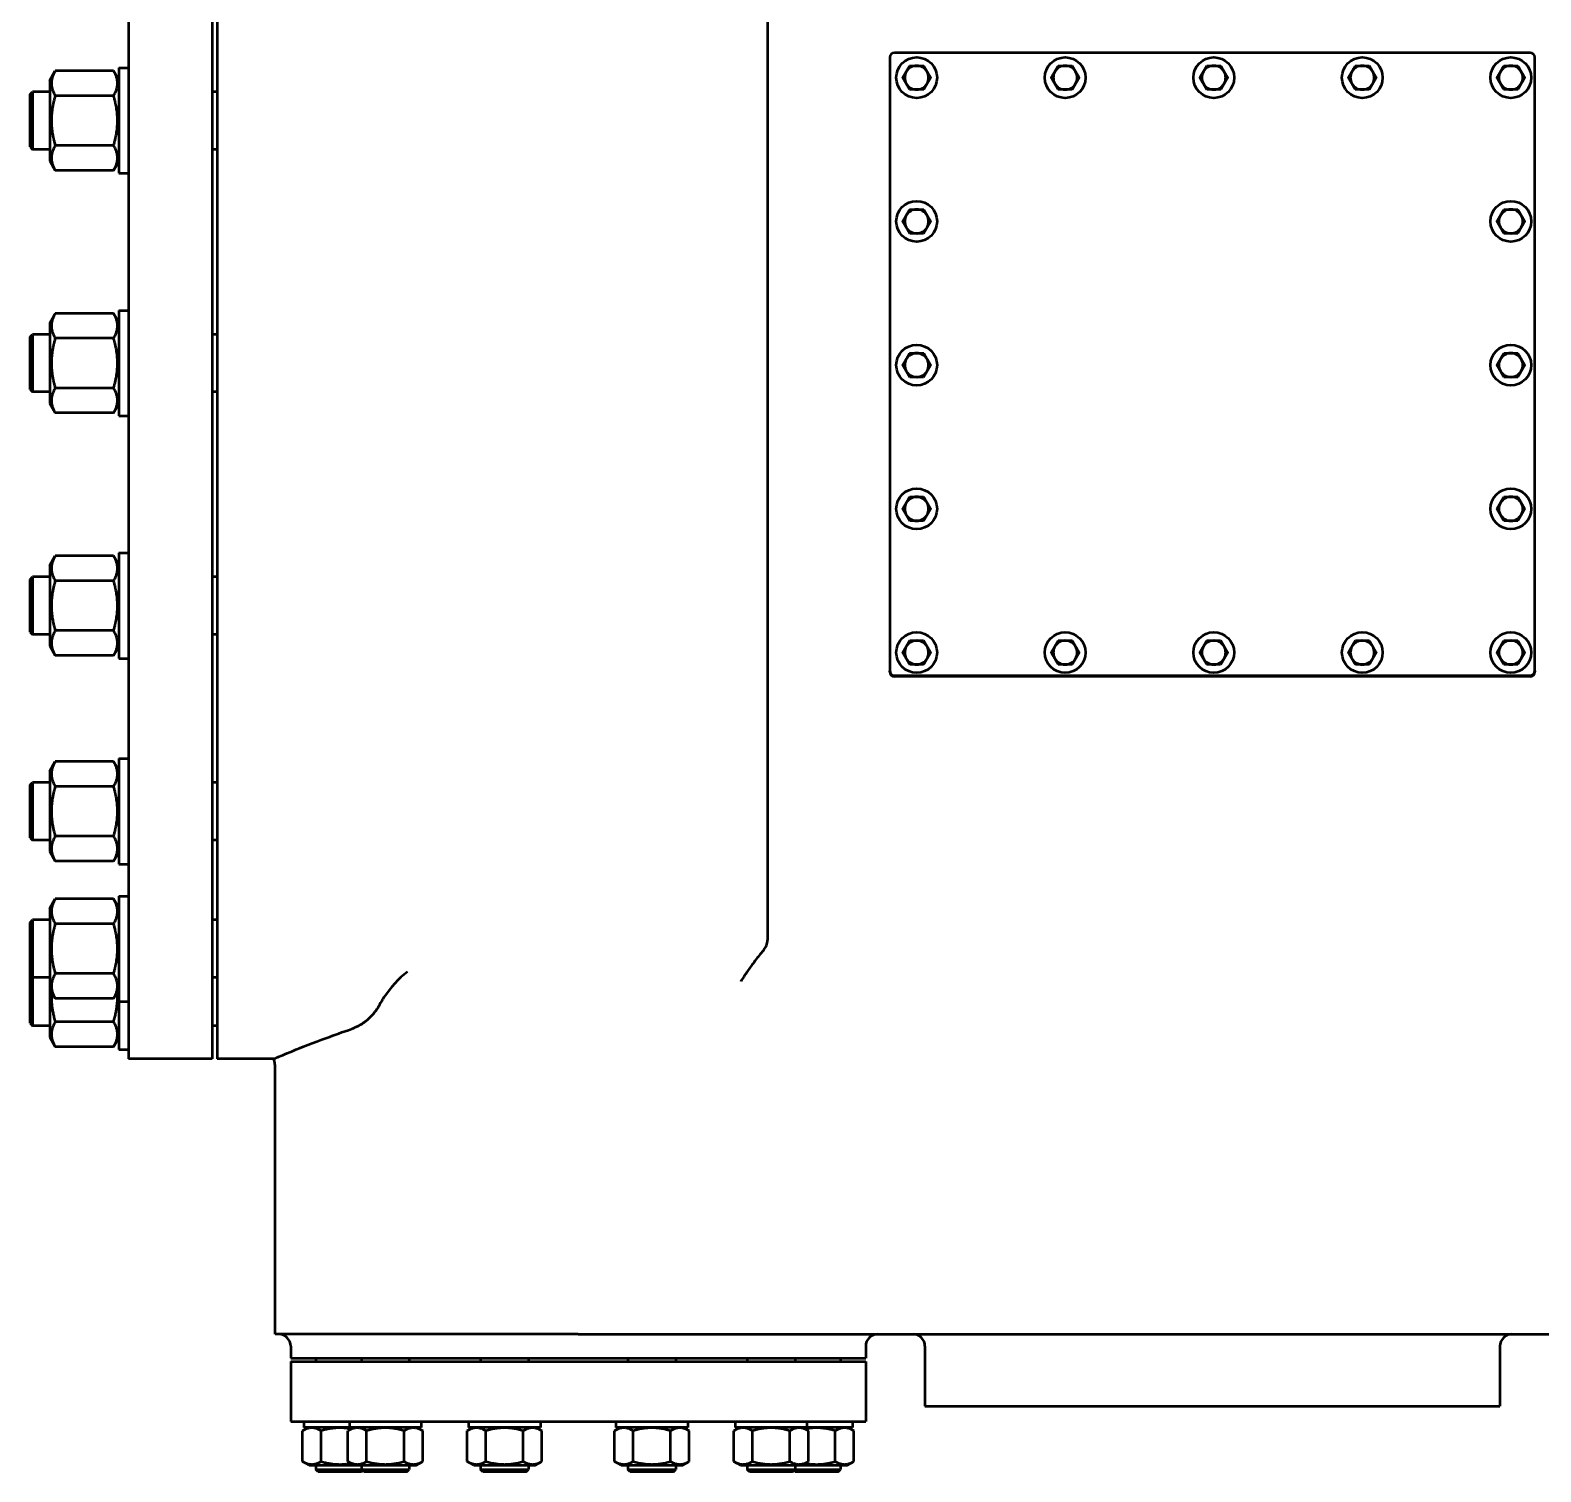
# Model space of a CAD drawing. Header units: millimetres. Extents: x -3927 to 2971, y -407 to 932.
# Drawn here: x -2551 to -1920, y -296 to 305 of the extents above; entities that cross this region are included whole.
import ezdxf

# ---------------------------------------------------------------- set-up
doc = ezdxf.new("R2010")
doc.units = ezdxf.units.MM
doc.layers.add('Видимый контур (ГОСТ)', color=7, linetype='Continuous', lineweight=50)

msp = doc.modelspace()

# ---------------------------------------------------------------- linework, layer by layer
at = {"layer": 'Видимый контур (ГОСТ)'}
for p, q in [((-2509.75, 456), (-2509.75, -124)), ((-2474.75, 456), (-2474.75, -124)), ((-2472.75, 456), (-2472.75, -124)), ((-2243.02, 406.46), (-2243.02, -74.46)), ((-2192.02, 294), (-2192.02, 38)), ((-1924.75, 296), (-2190.02, 296)), ((-1922.75, 38), (-1922.75, 294)), ((-2542.62, 284.46), (-2540.32, 288.45)), ((-2542.62, 284.46), (-2542.62, 250.86)), ((-2515.92, 288.45), (-2540.32, 288.45)), ((-2513.75, 284.68), (-2515.92, 288.45)), ((-2513.75, 289.66), (-2513.75, 245.66)), ((-2513.75, 289.66), (-2509.75, 289.66)), ((-2550.75, 278.66), (-2549.75, 279.66)), ((-2550.75, 256.66), (-2550.75, 278.66)), ((-2549.75, 279.66), (-2549.75, 255.66)), ((-2542.62, 279.66), (-2549.75, 279.66)), ((-2515.92, 278.06), (-2540.32, 278.06)), ((-2472.75, 279.66), (-2474.75, 279.66)), ((-2550.75, 256.66), (-2549.75, 255.66)), ((-2542.62, 255.66), (-2549.75, 255.66)), ((-2515.92, 257.27), (-2540.32, 257.27)), ((-2472.75, 255.66), (-2474.75, 255.66)), ((-2542.62, 250.86), (-2540.32, 246.88)), ((-2515.92, 246.88), (-2540.32, 246.88)), ((-2513.75, 250.64), (-2515.92, 246.88)), ((-2513.75, 245.66), (-2509.75, 245.66)), ((-2542.62, 183.21), (-2540.32, 187.19)), ((-2542.62, 183.21), (-2542.62, 149.61)), ((-2515.92, 187.19), (-2540.32, 187.19)), ((-2513.75, 183.43), (-2515.92, 187.19)), ((-2513.75, 188.41), (-2513.75, 144.41)), ((-2513.75, 188.41), (-2509.75, 188.41)), ((-2550.75, 177.41), (-2549.75, 178.41)), ((-2550.75, 155.41), (-2550.75, 177.41)), ((-2549.75, 178.41), (-2549.75, 154.41)), ((-2542.62, 178.41), (-2549.75, 178.41)), ((-2515.92, 176.8), (-2540.32, 176.8)), ((-2472.75, 178.41), (-2474.75, 178.41)), ((-2550.75, 155.41), (-2549.75, 154.41)), ((-2542.62, 154.41), (-2549.75, 154.41)), ((-2515.92, 156.02), (-2540.32, 156.02)), ((-2472.75, 154.41), (-2474.75, 154.41)), ((-2542.62, 149.61), (-2540.32, 145.62)), ((-2515.92, 145.62), (-2540.32, 145.62)), ((-2513.75, 149.39), (-2515.92, 145.62)), ((-2513.75, 144.41), (-2509.75, 144.41)), ((-2542.62, 81.95), (-2540.32, 85.94)), ((-2515.92, 85.94), (-2540.32, 85.94)), ((-2513.75, 82.17), (-2515.92, 85.94)), ((-2513.75, 87.15), (-2513.75, 43.15)), ((-2513.75, 87.15), (-2509.75, 87.15)), ((-2550.75, 76.15), (-2549.75, 77.15)), ((-2550.75, 54.15), (-2550.75, 76.15)), ((-2549.75, 77.15), (-2549.75, 53.15)), ((-2542.62, 77.15), (-2549.75, 77.15)), ((-2542.62, 81.95), (-2542.62, 48.35)), ((-2472.75, 77.15), (-2474.75, 77.15)), ((-2515.92, 75.54), (-2540.32, 75.54)), ((-2550.75, 54.15), (-2549.75, 53.15)), ((-2542.62, 53.15), (-2549.75, 53.15)), ((-2515.92, 54.76), (-2540.32, 54.76)), ((-2472.75, 53.15), (-2474.75, 53.15)), ((-2542.62, 48.35), (-2540.32, 44.37)), ((-2515.92, 44.37), (-2540.32, 44.37)), ((-2513.75, 48.13), (-2515.92, 44.37)), ((-2513.75, 43.15), (-2509.75, 43.15)), ((-2192.02, 37.59), (-2192.02, 38)), ((-1922.75, 38), (-1922.75, 37.59)), ((-2190.02, 36), (-1924.75, 36)), ((-1924.75, 35.59), (-2190.02, 35.59)), ((-2542.62, -3.89), (-2540.32, 0.1)), ((-2515.92, 0.1), (-2540.32, 0.1)), ((-2513.75, -3.67), (-2515.92, 0.1)), ((-2513.75, 1.31), (-2513.75, -42.69)), ((-2513.75, 1.31), (-2509.75, 1.31)), ((-2542.62, -3.89), (-2542.62, -37.49)), ((-2550.75, -9.69), (-2549.75, -8.69)), ((-2550.75, -31.69), (-2550.75, -9.69)), ((-2549.75, -8.69), (-2549.75, -32.69)), ((-2542.62, -8.69), (-2549.75, -8.69)), ((-2515.92, -10.29), (-2540.32, -10.29)), ((-2472.75, -8.69), (-2474.75, -8.69)), ((-2515.92, -31.08), (-2540.32, -31.08)), ((-2550.75, -31.69), (-2549.75, -32.69)), ((-2542.62, -32.69), (-2549.75, -32.69)), ((-2542.62, -37.49), (-2540.32, -41.47)), ((-2513.75, -37.71), (-2515.92, -41.47)), ((-2472.75, -32.69), (-2474.75, -32.69)), ((-2515.92, -41.47), (-2540.32, -41.47)), ((-2513.75, -42.69), (-2509.75, -42.69)), ((-2513.75, -56.04), (-2513.75, -100.04)), ((-2513.75, -56.04), (-2509.75, -56.04)), ((-2542.62, -61.24), (-2540.32, -57.26)), ((-2542.62, -61.24), (-2542.62, -94.84)), ((-2515.92, -57.26), (-2540.32, -57.26)), ((-2513.75, -61.03), (-2515.92, -57.26)), ((-2550.75, -67.04), (-2549.75, -66.04)), ((-2550.75, -89.04), (-2550.75, -67.04)), ((-2549.75, -66.04), (-2549.75, -90.04)), ((-2542.62, -66.04), (-2549.75, -66.04)), ((-2515.92, -67.65), (-2540.32, -67.65)), ((-2472.75, -66.04), (-2474.75, -66.04)), ((-2550.75, -109.18), (-2550.75, -89.04)), ((-2550.75, -89.04), (-2549.75, -90.04)), ((-2549.75, -90.04), (-2549.75, -110.18)), ((-2542.62, -90.04), (-2549.75, -90.04)), ((-2515.92, -88.44), (-2540.32, -88.44)), ((-2472.75, -90.04), (-2474.75, -90.04)), ((-2542.62, -94.84), (-2542.62, -114.98)), ((-2542.62, -94.84), (-2540.32, -98.83)), ((-2515.92, -98.83), (-2540.32, -98.83)), ((-2513.75, -95.06), (-2515.92, -98.83)), ((-2513.75, -100.04), (-2513.75, -120.18)), ((-2513.75, -100.04), (-2509.75, -100.04)), ((-2550.75, -109.18), (-2549.75, -110.18)), ((-2542.62, -110.18), (-2549.75, -110.18)), ((-2515.92, -108.58), (-2540.32, -108.58)), ((-2472.75, -110.18), (-2474.75, -110.18)), ((-2542.62, -114.98), (-2540.32, -118.97)), ((-2515.92, -118.97), (-2540.32, -118.97)), ((-2513.75, -115.2), (-2515.92, -118.97)), ((-2513.75, -120.18), (-2509.75, -120.18)), ((-2474.75, -124), (-2509.75, -124)), ((-2449.07, -124), (-2472.75, -124)), ((-2448.52, -239), (-2448.52, -128)), ((-2322.02, -239), (-2448.52, -239)), ((-2322.02, -239), (-1792.75, -239)), ((-2442.02, -244), (-2442.02, -249)), ((-2202.02, -244), (-2202.02, -249)), ((-2177.28, -244), (-2177.28, -269)), ((-1937.28, -244), (-1937.28, -269)), ((-2442.02, -249), (-2202.02, -249)), ((-2442.02, -250.41), (-2202.02, -250.41)), ((-2442.02, -250.41), (-2442.02, -275.41)), ((-2431.52, -249), (-2431.52, -250.41)), ((-2412.52, -249), (-2412.52, -250.41)), ((-2392.52, -249), (-2392.52, -250.41)), ((-2362.77, -249), (-2362.77, -250.41)), ((-2342.77, -249), (-2342.77, -250.41)), ((-2301.28, -249), (-2301.28, -250.41)), ((-2281.28, -249), (-2281.28, -250.41)), ((-2251.53, -249), (-2251.53, -250.41)), ((-2231.53, -249), (-2231.53, -250.41)), ((-2212.52, -249), (-2212.52, -250.41)), ((-2202.02, -250.41), (-2202.02, -275.41)), ((-2177.28, -269), (-1937.28, -269)), ((-2442.02, -275.41), (-2202.02, -275.41)), ((-2436.52, -275.41), (-2436.52, -277.91)), ((-2417.52, -275.41), (-2417.52, -277.91)), ((-2387.52, -275.41), (-2387.52, -277.91)), ((-2367.77, -275.41), (-2367.77, -277.91)), ((-2337.77, -275.41), (-2337.77, -277.91)), ((-2306.28, -275.41), (-2306.28, -277.91)), ((-2276.28, -275.41), (-2276.28, -277.91)), ((-2256.53, -275.41), (-2256.53, -277.91)), ((-2226.53, -275.41), (-2226.53, -277.91)), ((-2207.52, -275.41), (-2207.52, -277.91)), ((-2434.73, -277.91), (-2437.11, -279.28)), ((-2437.11, -292.09), (-2437.11, -279.28)), ((-2417.52, -277.91), (-2436.52, -277.91)), ((-2429.32, -292.09), (-2429.32, -279.28)), ((-2415.73, -277.91), (-2418.11, -279.28)), ((-2418.11, -292.09), (-2418.11, -279.28)), ((-2387.52, -277.91), (-2417.52, -277.91)), ((-2410.32, -292.09), (-2410.32, -279.28)), ((-2394.73, -292.09), (-2394.73, -279.28)), ((-2389.32, -277.91), (-2386.93, -279.28)), ((-2386.93, -292.09), (-2386.93, -279.28)), ((-2365.98, -277.91), (-2368.36, -279.28)), ((-2368.36, -292.09), (-2368.36, -279.28)), ((-2337.77, -277.91), (-2367.77, -277.91)), ((-2360.57, -292.09), (-2360.57, -279.28)), ((-2344.98, -292.09), (-2344.98, -279.28)), ((-2339.57, -277.91), (-2337.18, -279.28)), ((-2337.18, -292.09), (-2337.18, -279.28)), ((-2304.48, -277.91), (-2306.87, -279.28)), ((-2306.87, -292.09), (-2306.87, -279.28)), ((-2276.28, -277.91), (-2306.28, -277.91)), ((-2299.07, -292.09), (-2299.07, -279.28)), ((-2283.48, -292.09), (-2283.48, -279.28)), ((-2278.07, -277.91), (-2275.69, -279.28)), ((-2275.69, -292.09), (-2275.69, -279.28)), ((-2254.73, -277.91), (-2257.12, -279.28)), ((-2257.12, -292.09), (-2257.12, -279.28)), ((-2226.53, -277.91), (-2256.53, -277.91)), ((-2249.32, -292.09), (-2249.32, -279.28)), ((-2233.73, -292.09), (-2233.73, -279.28)), ((-2228.32, -277.91), (-2225.94, -279.28)), ((-2207.52, -277.91), (-2226.53, -277.91)), ((-2225.94, -292.09), (-2225.94, -279.28)), ((-2214.73, -292.09), (-2214.73, -279.28)), ((-2209.32, -277.91), (-2206.94, -279.28)), ((-2206.94, -292.09), (-2206.94, -279.28)), ((-2434.35, -293.69), (-2437.11, -292.09)), ((-2434.35, -293.69), (-2415.35, -293.69)), ((-2431.52, -293.69), (-2431.52, -295.41)), ((-2431.52, -295.41), (-2412.52, -295.41)), ((-2430.52, -296.41), (-2431.52, -295.41)), ((-2415.35, -293.69), (-2418.11, -292.09)), ((-2415.35, -293.69), (-2389.7, -293.69)), ((-2412.52, -293.69), (-2412.52, -295.41)), ((-2412.52, -295.41), (-2392.52, -295.41)), ((-2411.52, -296.41), (-2412.52, -295.41)), ((-2412.52, -296.41), (-2412.02, -295.91)), ((-2393.52, -296.41), (-2392.52, -295.41)), ((-2392.52, -293.69), (-2392.52, -295.41)), ((-2389.7, -293.69), (-2386.93, -292.09)), ((-2365.6, -293.69), (-2368.36, -292.09)), ((-2365.6, -293.69), (-2339.95, -293.69)), ((-2362.77, -293.69), (-2362.77, -295.41)), ((-2362.77, -295.41), (-2342.77, -295.41)), ((-2361.77, -296.41), (-2362.77, -295.41)), ((-2343.77, -296.41), (-2342.77, -295.41)), ((-2342.77, -293.69), (-2342.77, -295.41)), ((-2339.95, -293.69), (-2337.18, -292.09)), ((-2304.1, -293.69), (-2306.87, -292.09)), ((-2304.1, -293.69), (-2278.45, -293.69)), ((-2301.28, -293.69), (-2301.28, -295.41)), ((-2301.28, -295.41), (-2281.28, -295.41)), ((-2300.28, -296.41), (-2301.28, -295.41)), ((-2282.28, -296.41), (-2281.28, -295.41)), ((-2281.28, -293.69), (-2281.28, -295.41)), ((-2278.45, -293.69), (-2275.69, -292.09)), ((-2254.35, -293.69), (-2257.12, -292.09)), ((-2254.35, -293.69), (-2228.7, -293.69)), ((-2251.53, -293.69), (-2251.53, -295.41)), ((-2251.53, -295.41), (-2231.53, -295.41)), ((-2250.53, -296.41), (-2251.53, -295.41)), ((-2232.53, -296.41), (-2231.53, -295.41)), ((-2231.52, -296.41), (-2232.03, -295.91)), ((-2231.53, -293.69), (-2231.53, -295.41)), ((-2231.53, -295.41), (-2212.52, -295.41)), ((-2228.7, -293.69), (-2225.94, -292.09)), ((-2228.7, -293.69), (-2209.7, -293.69)), ((-2213.52, -296.41), (-2212.52, -295.41)), ((-2212.52, -293.69), (-2212.52, -295.41)), ((-2209.7, -293.69), (-2206.94, -292.09)), ((-2412.52, -296.41), (-2430.52, -296.41)), ((-2393.52, -296.41), (-2411.52, -296.41)), ((-2343.77, -296.41), (-2361.77, -296.41)), ((-2282.28, -296.41), (-2300.28, -296.41)), ((-2232.53, -296.41), (-2250.53, -296.41)), ((-2213.52, -296.41), (-2231.52, -296.41))]:
    msp.add_line(p, q, dxfattribs=at)
for centre in [(-2180.75, 285.59), (-2118.75, 285.59), (-2056.75, 285.59), (-1994.75, 285.59), (-1932.75, 285.59), (-2180.75, 225.59), (-1932.75, 225.59), (-2180.75, 165.59), (-1932.75, 165.59), (-2180.75, 105.59), (-1932.75, 105.59), (-2180.75, 45.59), (-2118.75, 45.59), (-2056.75, 45.59), (-1994.75, 45.59), (-1932.75, 45.59)]:
    msp.add_circle(centre, 8.5, dxfattribs=at)
for centre, radius, start, end in [((-2190.02, 294), 2, 90, 180), ((-2180.75, 285.59), 5, 90, 150), ((-2180.75, 285.59), 5, 30, 90), ((-2118.75, 285.59), 5, 90, 150), ((-2118.75, 285.59), 5, 30, 90), ((-2056.75, 285.59), 5, 90, 150), ((-2056.75, 285.59), 5, 30, 90), ((-1994.75, 285.59), 5, 90, 150), ((-1994.75, 285.59), 5, 30, 90), ((-1932.75, 285.59), 5, 90, 150), ((-1932.75, 285.59), 5, 30, 90), ((-1924.75, 294), 2, 0, 90), ((-2180.75, 285.59), 5, 150, 210), ((-2180.75, 285.59), 5, 330, 30), ((-2118.75, 285.59), 5, 150, 210), ((-2118.75, 285.59), 5, 330, 30), ((-2056.75, 285.59), 5, 150, 210), ((-2056.75, 285.59), 5, 330, 30), ((-1994.75, 285.59), 5, 150, 210), ((-1994.75, 285.59), 5, 330, 30), ((-1932.75, 285.59), 5, 150, 210), ((-1932.75, 285.59), 5, 330, 30), ((-2180.75, 285.59), 5, 210, 270), ((-2180.75, 285.59), 5, 270, 330), ((-2118.75, 285.59), 5, 210, 270), ((-2118.75, 285.59), 5, 270, 330), ((-2056.75, 285.59), 5, 210, 270), ((-2056.75, 285.59), 5, 270, 330), ((-1994.75, 285.59), 5, 210, 270), ((-1994.75, 285.59), 5, 270, 330), ((-1932.75, 285.59), 5, 210, 270), ((-1932.75, 285.59), 5, 270, 330), ((-2180.75, 225.59), 5, 150, 210), ((-2180.75, 225.59), 5, 90, 150), ((-2180.75, 225.59), 5, 30, 90), ((-2180.75, 225.59), 5, 330, 30), ((-1932.75, 225.59), 5, 150, 210), ((-1932.75, 225.59), 5, 90, 150), ((-1932.75, 225.59), 5, 30, 90), ((-1932.75, 225.59), 5, 330, 30), ((-2180.75, 225.59), 5, 210, 270), ((-2180.75, 225.59), 5, 270, 330), ((-1932.75, 225.59), 5, 210, 270), ((-1932.75, 225.59), 5, 270, 330), ((-2180.75, 165.59), 5, 90, 150), ((-2180.75, 165.59), 5, 30, 90), ((-1932.75, 165.59), 5, 90, 150), ((-1932.75, 165.59), 5, 30, 90), ((-2180.75, 165.59), 5, 150, 210), ((-2180.75, 165.59), 5, 330, 30), ((-1932.75, 165.59), 5, 150, 210), ((-1932.75, 165.59), 5, 330, 30), ((-2180.75, 165.59), 5, 210, 270), ((-2180.75, 165.59), 5, 270, 330), ((-1932.75, 165.59), 5, 210, 270), ((-1932.75, 165.59), 5, 270, 330), ((-2180.75, 105.59), 5, 150, 210), ((-2180.75, 105.59), 5, 90, 150), ((-2180.75, 105.59), 5, 30, 90), ((-2180.75, 105.59), 5, 330, 30), ((-1932.75, 105.59), 5, 150, 210), ((-1932.75, 105.59), 5, 90, 150), ((-1932.75, 105.59), 5, 30, 90), ((-1932.75, 105.59), 5, 330, 30), ((-2180.75, 105.59), 5, 210, 270), ((-2180.75, 105.59), 5, 270, 330), ((-1932.75, 105.59), 5, 210, 270), ((-1932.75, 105.59), 5, 270, 330), ((-2180.75, 45.59), 5, 90, 150), ((-2180.75, 45.59), 5, 30, 90), ((-2118.75, 45.59), 5, 90, 150), ((-2118.75, 45.59), 5, 30, 90), ((-2056.75, 45.59), 5, 90, 150), ((-2056.75, 45.59), 5, 30, 90), ((-1994.75, 45.59), 5, 90, 150), ((-1994.75, 45.59), 5, 30, 90), ((-1932.75, 45.59), 5, 90, 150), ((-1932.75, 45.59), 5, 30, 90), ((-2180.75, 45.59), 5, 150, 210), ((-2180.75, 45.59), 5, 330, 30), ((-2118.75, 45.59), 5, 150, 210), ((-2118.75, 45.59), 5, 330, 30), ((-2056.75, 45.59), 5, 150, 210), ((-2056.75, 45.59), 5, 330, 30), ((-1994.75, 45.59), 5, 150, 210), ((-1994.75, 45.59), 5, 330, 30), ((-1932.75, 45.59), 5, 150, 210), ((-1932.75, 45.59), 5, 330, 30), ((-2190.02, 38), 2, 180, 270), ((-2180.75, 45.59), 5, 210, 270), ((-2180.75, 45.59), 5, 270, 330), ((-2118.75, 45.59), 5, 210, 270), ((-2118.75, 45.59), 5, 270, 330), ((-2056.75, 45.59), 5, 210, 270), ((-2056.75, 45.59), 5, 270, 330), ((-1994.75, 45.59), 5, 210, 270), ((-1994.75, 45.59), 5, 270, 330), ((-1932.75, 45.59), 5, 210, 270), ((-1932.75, 45.59), 5, 270, 330), ((-1924.75, 38), 2, 270, 0), ((-2190.02, 37.59), 2, 180, 270), ((-1924.75, 37.59), 2, 270, 0), ((-2463.52, -128), 15, 0, 15.46601), ((-2447.02, -244), 5, 0, 90), ((-2197.02, -244), 5, 90, 180), ((-2182.28, -244), 5, 0, 90), ((-1932.28, -244), 5, 90, 180)]:
    msp.add_arc(centre, radius, start, end, dxfattribs=at)
for points, weights in [([(-2185.08, 288.09), (-2184.41, 289.25), (-2183.64, 290.59)], [1, 1.13093581243, 1.18718660813]), ([(-2183.64, 290.59), (-2182.09, 290.59), (-2180.75, 290.59)], [1.18718660813, 1.13093581243, 1]), ([(-2180.75, 290.59), (-2179.41, 290.59), (-2177.87, 290.59)], [1, 1.13093581243, 1.18718660813]), ([(-2177.87, 290.59), (-2177.09, 289.25), (-2176.42, 288.09)], [1.18718660813, 1.13093581243, 1]), ([(-2123.08, 288.09), (-2122.41, 289.25), (-2121.64, 290.59)], [1, 1.13093581243, 1.18718660813]), ([(-2121.64, 290.59), (-2120.09, 290.59), (-2118.75, 290.59)], [1.18718660813, 1.13093581243, 1]), ([(-2118.75, 290.59), (-2117.41, 290.59), (-2115.87, 290.59)], [1, 1.13093581243, 1.18718660813]), ([(-2115.87, 290.59), (-2115.09, 289.25), (-2114.42, 288.09)], [1.18718660813, 1.13093581243, 1]), ([(-2061.08, 288.09), (-2060.41, 289.25), (-2059.64, 290.59)], [1, 1.13093581243, 1.18718660813]), ([(-2059.64, 290.59), (-2058.09, 290.59), (-2056.75, 290.59)], [1.18718660813, 1.13093581243, 1]), ([(-2056.75, 290.59), (-2055.41, 290.59), (-2053.87, 290.59)], [1, 1.13093581243, 1.18718660813]), ([(-2053.87, 290.59), (-2053.09, 289.25), (-2052.42, 288.09)], [1.18718660813, 1.13093581243, 1]), ([(-1999.08, 288.09), (-1998.41, 289.25), (-1997.64, 290.59)], [1, 1.13093581243, 1.18718660813]), ([(-1997.64, 290.59), (-1996.09, 290.59), (-1994.75, 290.59)], [1.18718660813, 1.13093581243, 1]), ([(-1994.75, 290.59), (-1993.41, 290.59), (-1991.87, 290.59)], [1, 1.13093581243, 1.18718660813]), ([(-1991.87, 290.59), (-1991.09, 289.25), (-1990.42, 288.09)], [1.18718660813, 1.13093581243, 1]), ([(-1937.08, 288.09), (-1936.41, 289.25), (-1935.64, 290.59)], [1, 1.13093581243, 1.18718660813]), ([(-1935.64, 290.59), (-1934.09, 290.59), (-1932.75, 290.59)], [1.18718660813, 1.13093581243, 1]), ([(-1932.75, 290.59), (-1931.41, 290.59), (-1929.87, 290.59)], [1, 1.13093581243, 1.18718660813]), ([(-1929.87, 290.59), (-1929.09, 289.25), (-1928.42, 288.09)], [1.18718660813, 1.13093581243, 1]), ([(-2540.32, 288.45), (-2543.32, 283.25), (-2540.32, 278.06)], [1.09321713788, 1.26233841767, 1.09321713788]), ([(-2515.92, 278.06), (-2512.92, 283.25), (-2515.92, 288.45)], [1.09321713788, 1.26233841767, 1.09321713788]), ([(-2186.53, 285.59), (-2185.75, 286.93), (-2185.08, 288.09)], [1.18718660813, 1.13093581243, 1]), ([(-2185.08, 283.09), (-2185.75, 284.25), (-2186.53, 285.59)], [1, 1.13093581243, 1.18718660813]), ([(-2176.42, 288.09), (-2175.75, 286.93), (-2174.98, 285.59)], [1, 1.13093581243, 1.18718660813]), ([(-2174.98, 285.59), (-2175.75, 284.25), (-2176.42, 283.09)], [1.18718660813, 1.13093581243, 1]), ([(-2124.53, 285.59), (-2123.75, 286.93), (-2123.08, 288.09)], [1.18718660813, 1.13093581243, 1]), ([(-2123.08, 283.09), (-2123.75, 284.25), (-2124.53, 285.59)], [1, 1.13093581243, 1.18718660813]), ([(-2114.42, 288.09), (-2113.75, 286.93), (-2112.98, 285.59)], [1, 1.13093581243, 1.18718660813]), ([(-2112.98, 285.59), (-2113.75, 284.25), (-2114.42, 283.09)], [1.18718660813, 1.13093581243, 1]), ([(-2062.53, 285.59), (-2061.75, 286.93), (-2061.08, 288.09)], [1.18718660813, 1.13093581243, 1]), ([(-2061.08, 283.09), (-2061.75, 284.25), (-2062.53, 285.59)], [1, 1.13093581243, 1.18718660813]), ([(-2052.42, 288.09), (-2051.75, 286.93), (-2050.98, 285.59)], [1, 1.13093581243, 1.18718660813]), ([(-2050.98, 285.59), (-2051.75, 284.25), (-2052.42, 283.09)], [1.18718660813, 1.13093581243, 1]), ([(-2000.53, 285.59), (-1999.75, 286.93), (-1999.08, 288.09)], [1.18718660813, 1.13093581243, 1]), ([(-1999.08, 283.09), (-1999.75, 284.25), (-2000.53, 285.59)], [1, 1.13093581243, 1.18718660813]), ([(-1990.42, 288.09), (-1989.75, 286.93), (-1988.98, 285.59)], [1, 1.13093581243, 1.18718660813]), ([(-1988.98, 285.59), (-1989.75, 284.25), (-1990.42, 283.09)], [1.18718660813, 1.13093581243, 1]), ([(-1938.53, 285.59), (-1937.75, 286.93), (-1937.08, 288.09)], [1.18718660813, 1.13093581243, 1]), ([(-1937.08, 283.09), (-1937.75, 284.25), (-1938.53, 285.59)], [1, 1.13093581243, 1.18718660813]), ([(-1928.42, 288.09), (-1927.75, 286.93), (-1926.98, 285.59)], [1, 1.13093581243, 1.18718660813]), ([(-1926.98, 285.59), (-1927.75, 284.25), (-1928.42, 283.09)], [1.18718660813, 1.13093581243, 1]), ([(-2540.32, 278.06), (-2543.32, 267.66), (-2540.32, 257.27)], [1.09321713788, 1.26233841767, 1.09321713788]), ([(-2515.92, 257.27), (-2512.92, 267.66), (-2515.92, 278.06)], [1.09321713788, 1.26233841767, 1.09321713788]), ([(-2183.64, 280.59), (-2184.41, 281.93), (-2185.08, 283.09)], [1.18718660813, 1.13093581243, 1]), ([(-2180.75, 280.59), (-2182.09, 280.59), (-2183.64, 280.59)], [1, 1.13093581243, 1.18718660813]), ([(-2177.87, 280.59), (-2179.41, 280.59), (-2180.75, 280.59)], [1.18718660813, 1.13093581243, 1]), ([(-2176.42, 283.09), (-2177.09, 281.93), (-2177.87, 280.59)], [1, 1.13093581243, 1.18718660813]), ([(-2121.64, 280.59), (-2122.41, 281.93), (-2123.08, 283.09)], [1.18718660813, 1.13093581243, 1]), ([(-2118.75, 280.59), (-2120.09, 280.59), (-2121.64, 280.59)], [1, 1.13093581243, 1.18718660813]), ([(-2115.87, 280.59), (-2117.41, 280.59), (-2118.75, 280.59)], [1.18718660813, 1.13093581243, 1]), ([(-2114.42, 283.09), (-2115.09, 281.93), (-2115.87, 280.59)], [1, 1.13093581243, 1.18718660813]), ([(-2059.64, 280.59), (-2060.41, 281.93), (-2061.08, 283.09)], [1.18718660813, 1.13093581243, 1]), ([(-2056.75, 280.59), (-2058.09, 280.59), (-2059.64, 280.59)], [1, 1.13093581243, 1.18718660813]), ([(-2053.87, 280.59), (-2055.41, 280.59), (-2056.75, 280.59)], [1.18718660813, 1.13093581243, 1]), ([(-2052.42, 283.09), (-2053.09, 281.93), (-2053.87, 280.59)], [1, 1.13093581243, 1.18718660813]), ([(-1997.64, 280.59), (-1998.41, 281.93), (-1999.08, 283.09)], [1.18718660813, 1.13093581243, 1]), ([(-1994.75, 280.59), (-1996.09, 280.59), (-1997.64, 280.59)], [1, 1.13093581243, 1.18718660813]), ([(-1991.87, 280.59), (-1993.41, 280.59), (-1994.75, 280.59)], [1.18718660813, 1.13093581243, 1]), ([(-1990.42, 283.09), (-1991.09, 281.93), (-1991.87, 280.59)], [1, 1.13093581243, 1.18718660813]), ([(-1935.64, 280.59), (-1936.41, 281.93), (-1937.08, 283.09)], [1.18718660813, 1.13093581243, 1]), ([(-1932.75, 280.59), (-1934.09, 280.59), (-1935.64, 280.59)], [1, 1.13093581243, 1.18718660813]), ([(-1929.87, 280.59), (-1931.41, 280.59), (-1932.75, 280.59)], [1.18718660813, 1.13093581243, 1]), ([(-1928.42, 283.09), (-1929.09, 281.93), (-1929.87, 280.59)], [1, 1.13093581243, 1.18718660813]), ([(-2540.32, 257.27), (-2543.32, 252.07), (-2540.32, 246.88)], [1.09321713788, 1.26233841767, 1.09321713788]), ([(-2515.92, 246.88), (-2512.92, 252.07), (-2515.92, 257.27)], [1.09321713788, 1.26233841767, 1.09321713788]), ([(-2186.53, 225.59), (-2185.75, 226.93), (-2185.08, 228.09)], [1.18718660813, 1.13093581243, 1]), ([(-2185.08, 228.09), (-2184.41, 229.25), (-2183.64, 230.59)], [1, 1.13093581243, 1.18718660813]), ([(-2183.64, 230.59), (-2182.09, 230.59), (-2180.75, 230.59)], [1.18718660813, 1.13093581243, 1]), ([(-2180.75, 230.59), (-2179.41, 230.59), (-2177.87, 230.59)], [1, 1.13093581243, 1.18718660813]), ([(-2177.87, 230.59), (-2177.09, 229.25), (-2176.42, 228.09)], [1.18718660813, 1.13093581243, 1]), ([(-2176.42, 228.09), (-2175.75, 226.93), (-2174.98, 225.59)], [1, 1.13093581243, 1.18718660813]), ([(-1938.53, 225.59), (-1937.75, 226.93), (-1937.08, 228.09)], [1.18718660813, 1.13093581243, 1]), ([(-1937.08, 228.09), (-1936.41, 229.25), (-1935.64, 230.59)], [1, 1.13093581243, 1.18718660813]), ([(-1935.64, 230.59), (-1934.09, 230.59), (-1932.75, 230.59)], [1.18718660813, 1.13093581243, 1]), ([(-1932.75, 230.59), (-1931.41, 230.59), (-1929.87, 230.59)], [1, 1.13093581243, 1.18718660813]), ([(-1929.87, 230.59), (-1929.09, 229.25), (-1928.42, 228.09)], [1.18718660813, 1.13093581243, 1]), ([(-1928.42, 228.09), (-1927.75, 226.93), (-1926.98, 225.59)], [1, 1.13093581243, 1.18718660813]), ([(-2185.08, 223.09), (-2185.75, 224.25), (-2186.53, 225.59)], [1, 1.13093581243, 1.18718660813]), ([(-2183.64, 220.59), (-2184.41, 221.93), (-2185.08, 223.09)], [1.18718660813, 1.13093581243, 1]), ([(-2176.42, 223.09), (-2177.09, 221.93), (-2177.87, 220.59)], [1, 1.13093581243, 1.18718660813]), ([(-2174.98, 225.59), (-2175.75, 224.25), (-2176.42, 223.09)], [1.18718660813, 1.13093581243, 1]), ([(-1937.08, 223.09), (-1937.75, 224.25), (-1938.53, 225.59)], [1, 1.13093581243, 1.18718660813]), ([(-1935.64, 220.59), (-1936.41, 221.93), (-1937.08, 223.09)], [1.18718660813, 1.13093581243, 1]), ([(-1928.42, 223.09), (-1929.09, 221.93), (-1929.87, 220.59)], [1, 1.13093581243, 1.18718660813]), ([(-1926.98, 225.59), (-1927.75, 224.25), (-1928.42, 223.09)], [1.18718660813, 1.13093581243, 1]), ([(-2180.75, 220.59), (-2182.09, 220.59), (-2183.64, 220.59)], [1, 1.13093581243, 1.18718660813]), ([(-2177.87, 220.59), (-2179.41, 220.59), (-2180.75, 220.59)], [1.18718660813, 1.13093581243, 1]), ([(-1932.75, 220.59), (-1934.09, 220.59), (-1935.64, 220.59)], [1, 1.13093581243, 1.18718660813]), ([(-1929.87, 220.59), (-1931.41, 220.59), (-1932.75, 220.59)], [1.18718660813, 1.13093581243, 1]), ([(-2540.32, 187.19), (-2543.32, 182), (-2540.32, 176.8)], [1.09321713788, 1.26233841767, 1.09321713788]), ([(-2515.92, 176.8), (-2512.92, 182), (-2515.92, 187.19)], [1.09321713788, 1.26233841767, 1.09321713788]), ([(-2540.32, 176.8), (-2543.32, 166.41), (-2540.32, 156.02)], [1.09321713788, 1.26233841767, 1.09321713788]), ([(-2515.92, 156.02), (-2512.92, 166.41), (-2515.92, 176.8)], [1.09321713788, 1.26233841767, 1.09321713788]), ([(-2185.08, 168.09), (-2184.41, 169.25), (-2183.64, 170.59)], [1, 1.13093581243, 1.18718660813]), ([(-2183.64, 170.59), (-2182.09, 170.59), (-2180.75, 170.59)], [1.18718660813, 1.13093581243, 1]), ([(-2180.75, 170.59), (-2179.41, 170.59), (-2177.87, 170.59)], [1, 1.13093581243, 1.18718660813]), ([(-2177.87, 170.59), (-2177.09, 169.25), (-2176.42, 168.09)], [1.18718660813, 1.13093581243, 1]), ([(-1937.08, 168.09), (-1936.41, 169.25), (-1935.64, 170.59)], [1, 1.13093581243, 1.18718660813]), ([(-1935.64, 170.59), (-1934.09, 170.59), (-1932.75, 170.59)], [1.18718660813, 1.13093581243, 1]), ([(-1932.75, 170.59), (-1931.41, 170.59), (-1929.87, 170.59)], [1, 1.13093581243, 1.18718660813]), ([(-1929.87, 170.59), (-1929.09, 169.25), (-1928.42, 168.09)], [1.18718660813, 1.13093581243, 1]), ([(-2186.53, 165.59), (-2185.75, 166.93), (-2185.08, 168.09)], [1.18718660813, 1.13093581243, 1]), ([(-2185.08, 163.09), (-2185.75, 164.25), (-2186.53, 165.59)], [1, 1.13093581243, 1.18718660813]), ([(-2176.42, 168.09), (-2175.75, 166.93), (-2174.98, 165.59)], [1, 1.13093581243, 1.18718660813]), ([(-2174.98, 165.59), (-2175.75, 164.25), (-2176.42, 163.09)], [1.18718660813, 1.13093581243, 1]), ([(-1938.53, 165.59), (-1937.75, 166.93), (-1937.08, 168.09)], [1.18718660813, 1.13093581243, 1]), ([(-1937.08, 163.09), (-1937.75, 164.25), (-1938.53, 165.59)], [1, 1.13093581243, 1.18718660813]), ([(-1928.42, 168.09), (-1927.75, 166.93), (-1926.98, 165.59)], [1, 1.13093581243, 1.18718660813]), ([(-1926.98, 165.59), (-1927.75, 164.25), (-1928.42, 163.09)], [1.18718660813, 1.13093581243, 1]), ([(-2183.64, 160.59), (-2184.41, 161.93), (-2185.08, 163.09)], [1.18718660813, 1.13093581243, 1]), ([(-2180.75, 160.59), (-2182.09, 160.59), (-2183.64, 160.59)], [1, 1.13093581243, 1.18718660813]), ([(-2177.87, 160.59), (-2179.41, 160.59), (-2180.75, 160.59)], [1.18718660813, 1.13093581243, 1]), ([(-2176.42, 163.09), (-2177.09, 161.93), (-2177.87, 160.59)], [1, 1.13093581243, 1.18718660813]), ([(-1935.64, 160.59), (-1936.41, 161.93), (-1937.08, 163.09)], [1.18718660813, 1.13093581243, 1]), ([(-1932.75, 160.59), (-1934.09, 160.59), (-1935.64, 160.59)], [1, 1.13093581243, 1.18718660813]), ([(-1929.87, 160.59), (-1931.41, 160.59), (-1932.75, 160.59)], [1.18718660813, 1.13093581243, 1]), ([(-1928.42, 163.09), (-1929.09, 161.93), (-1929.87, 160.59)], [1, 1.13093581243, 1.18718660813]), ([(-2540.32, 156.02), (-2543.32, 150.82), (-2540.32, 145.62)], [1.09321713788, 1.26233841767, 1.09321713788]), ([(-2515.92, 145.62), (-2512.92, 150.82), (-2515.92, 156.02)], [1.09321713788, 1.26233841767, 1.09321713788]), ([(-2186.53, 105.59), (-2185.75, 106.93), (-2185.08, 108.09)], [1.18718660813, 1.13093581243, 1]), ([(-2185.08, 108.09), (-2184.41, 109.25), (-2183.64, 110.59)], [1, 1.13093581243, 1.18718660813]), ([(-2183.64, 110.59), (-2182.09, 110.59), (-2180.75, 110.59)], [1.18718660813, 1.13093581243, 1]), ([(-2180.75, 110.59), (-2179.41, 110.59), (-2177.87, 110.59)], [1, 1.13093581243, 1.18718660813]), ([(-2177.87, 110.59), (-2177.09, 109.25), (-2176.42, 108.09)], [1.18718660813, 1.13093581243, 1]), ([(-2176.42, 108.09), (-2175.75, 106.93), (-2174.98, 105.59)], [1, 1.13093581243, 1.18718660813]), ([(-1938.53, 105.59), (-1937.75, 106.93), (-1937.08, 108.09)], [1.18718660813, 1.13093581243, 1]), ([(-1937.08, 108.09), (-1936.41, 109.25), (-1935.64, 110.59)], [1, 1.13093581243, 1.18718660813]), ([(-1935.64, 110.59), (-1934.09, 110.59), (-1932.75, 110.59)], [1.18718660813, 1.13093581243, 1]), ([(-1932.75, 110.59), (-1931.41, 110.59), (-1929.87, 110.59)], [1, 1.13093581243, 1.18718660813]), ([(-1929.87, 110.59), (-1929.09, 109.25), (-1928.42, 108.09)], [1.18718660813, 1.13093581243, 1]), ([(-1928.42, 108.09), (-1927.75, 106.93), (-1926.98, 105.59)], [1, 1.13093581243, 1.18718660813]), ([(-2185.08, 103.09), (-2185.75, 104.25), (-2186.53, 105.59)], [1, 1.13093581243, 1.18718660813]), ([(-2183.64, 100.59), (-2184.41, 101.93), (-2185.08, 103.09)], [1.18718660813, 1.13093581243, 1]), ([(-2176.42, 103.09), (-2177.09, 101.93), (-2177.87, 100.59)], [1, 1.13093581243, 1.18718660813]), ([(-2174.98, 105.59), (-2175.75, 104.25), (-2176.42, 103.09)], [1.18718660813, 1.13093581243, 1]), ([(-1937.08, 103.09), (-1937.75, 104.25), (-1938.53, 105.59)], [1, 1.13093581243, 1.18718660813]), ([(-1935.64, 100.59), (-1936.41, 101.93), (-1937.08, 103.09)], [1.18718660813, 1.13093581243, 1]), ([(-1928.42, 103.09), (-1929.09, 101.93), (-1929.87, 100.59)], [1, 1.13093581243, 1.18718660813]), ([(-1926.98, 105.59), (-1927.75, 104.25), (-1928.42, 103.09)], [1.18718660813, 1.13093581243, 1]), ([(-2180.75, 100.59), (-2182.09, 100.59), (-2183.64, 100.59)], [1, 1.13093581243, 1.18718660813]), ([(-2177.87, 100.59), (-2179.41, 100.59), (-2180.75, 100.59)], [1.18718660813, 1.13093581243, 1]), ([(-1932.75, 100.59), (-1934.09, 100.59), (-1935.64, 100.59)], [1, 1.13093581243, 1.18718660813]), ([(-1929.87, 100.59), (-1931.41, 100.59), (-1932.75, 100.59)], [1.18718660813, 1.13093581243, 1]), ([(-2540.32, 85.94), (-2543.32, 80.74), (-2540.32, 75.54)], [1.09321713788, 1.26233841767, 1.09321713788]), ([(-2515.92, 75.54), (-2512.92, 80.74), (-2515.92, 85.94)], [1.09321713788, 1.26233841767, 1.09321713788]), ([(-2540.32, 75.54), (-2543.32, 65.15), (-2540.32, 54.76)], [1.09321713788, 1.26233841767, 1.09321713788]), ([(-2515.92, 54.76), (-2512.92, 65.15), (-2515.92, 75.54)], [1.09321713788, 1.26233841767, 1.09321713788]), ([(-2540.32, 54.76), (-2543.32, 49.56), (-2540.32, 44.37)], [1.09321713788, 1.26233841767, 1.09321713788]), ([(-2515.92, 44.37), (-2512.92, 49.56), (-2515.92, 54.76)], [1.09321713788, 1.26233841767, 1.09321713788]), ([(-2185.08, 48.09), (-2184.41, 49.25), (-2183.64, 50.59)], [1, 1.13093581243, 1.18718660813]), ([(-2183.64, 50.59), (-2182.09, 50.59), (-2180.75, 50.59)], [1.18718660813, 1.13093581243, 1]), ([(-2180.75, 50.59), (-2179.41, 50.59), (-2177.87, 50.59)], [1, 1.13093581243, 1.18718660813]), ([(-2177.87, 50.59), (-2177.09, 49.25), (-2176.42, 48.09)], [1.18718660813, 1.13093581243, 1]), ([(-2123.08, 48.09), (-2122.41, 49.25), (-2121.64, 50.59)], [1, 1.13093581243, 1.18718660813]), ([(-2121.64, 50.59), (-2120.09, 50.59), (-2118.75, 50.59)], [1.18718660813, 1.13093581243, 1]), ([(-2118.75, 50.59), (-2117.41, 50.59), (-2115.87, 50.59)], [1, 1.13093581243, 1.18718660813]), ([(-2115.87, 50.59), (-2115.09, 49.25), (-2114.42, 48.09)], [1.18718660813, 1.13093581243, 1]), ([(-2061.08, 48.09), (-2060.41, 49.25), (-2059.64, 50.59)], [1, 1.13093581243, 1.18718660813]), ([(-2059.64, 50.59), (-2058.09, 50.59), (-2056.75, 50.59)], [1.18718660813, 1.13093581243, 1]), ([(-2056.75, 50.59), (-2055.41, 50.59), (-2053.87, 50.59)], [1, 1.13093581243, 1.18718660813]), ([(-2053.87, 50.59), (-2053.09, 49.25), (-2052.42, 48.09)], [1.18718660813, 1.13093581243, 1]), ([(-1999.08, 48.09), (-1998.41, 49.25), (-1997.64, 50.59)], [1, 1.13093581243, 1.18718660813]), ([(-1997.64, 50.59), (-1996.09, 50.59), (-1994.75, 50.59)], [1.18718660813, 1.13093581243, 1]), ([(-1994.75, 50.59), (-1993.41, 50.59), (-1991.87, 50.59)], [1, 1.13093581243, 1.18718660813]), ([(-1991.87, 50.59), (-1991.09, 49.25), (-1990.42, 48.09)], [1.18718660813, 1.13093581243, 1]), ([(-1937.08, 48.09), (-1936.41, 49.25), (-1935.64, 50.59)], [1, 1.13093581243, 1.18718660813]), ([(-1935.64, 50.59), (-1934.09, 50.59), (-1932.75, 50.59)], [1.18718660813, 1.13093581243, 1]), ([(-1932.75, 50.59), (-1931.41, 50.59), (-1929.87, 50.59)], [1, 1.13093581243, 1.18718660813]), ([(-1929.87, 50.59), (-1929.09, 49.25), (-1928.42, 48.09)], [1.18718660813, 1.13093581243, 1]), ([(-2186.53, 45.59), (-2185.75, 46.93), (-2185.08, 48.09)], [1.18718660813, 1.13093581243, 1]), ([(-2185.08, 43.09), (-2185.75, 44.25), (-2186.53, 45.59)], [1, 1.13093581243, 1.18718660813]), ([(-2176.42, 48.09), (-2175.75, 46.93), (-2174.98, 45.59)], [1, 1.13093581243, 1.18718660813]), ([(-2174.98, 45.59), (-2175.75, 44.25), (-2176.42, 43.09)], [1.18718660813, 1.13093581243, 1]), ([(-2124.53, 45.59), (-2123.75, 46.93), (-2123.08, 48.09)], [1.18718660813, 1.13093581243, 1]), ([(-2123.08, 43.09), (-2123.75, 44.25), (-2124.53, 45.59)], [1, 1.13093581243, 1.18718660813]), ([(-2114.42, 48.09), (-2113.75, 46.93), (-2112.98, 45.59)], [1, 1.13093581243, 1.18718660813]), ([(-2112.98, 45.59), (-2113.75, 44.25), (-2114.42, 43.09)], [1.18718660813, 1.13093581243, 1]), ([(-2062.53, 45.59), (-2061.75, 46.93), (-2061.08, 48.09)], [1.18718660813, 1.13093581243, 1]), ([(-2061.08, 43.09), (-2061.75, 44.25), (-2062.53, 45.59)], [1, 1.13093581243, 1.18718660813]), ([(-2052.42, 48.09), (-2051.75, 46.93), (-2050.98, 45.59)], [1, 1.13093581243, 1.18718660813]), ([(-2050.98, 45.59), (-2051.75, 44.25), (-2052.42, 43.09)], [1.18718660813, 1.13093581243, 1]), ([(-2000.53, 45.59), (-1999.75, 46.93), (-1999.08, 48.09)], [1.18718660813, 1.13093581243, 1]), ([(-1999.08, 43.09), (-1999.75, 44.25), (-2000.53, 45.59)], [1, 1.13093581243, 1.18718660813]), ([(-1990.42, 48.09), (-1989.75, 46.93), (-1988.98, 45.59)], [1, 1.13093581243, 1.18718660813]), ([(-1988.98, 45.59), (-1989.75, 44.25), (-1990.42, 43.09)], [1.18718660813, 1.13093581243, 1]), ([(-1938.53, 45.59), (-1937.75, 46.93), (-1937.08, 48.09)], [1.18718660813, 1.13093581243, 1]), ([(-1937.08, 43.09), (-1937.75, 44.25), (-1938.53, 45.59)], [1, 1.13093581243, 1.18718660813]), ([(-1928.42, 48.09), (-1927.75, 46.93), (-1926.98, 45.59)], [1, 1.13093581243, 1.18718660813]), ([(-1926.98, 45.59), (-1927.75, 44.25), (-1928.42, 43.09)], [1.18718660813, 1.13093581243, 1]), ([(-2183.64, 40.59), (-2184.41, 41.93), (-2185.08, 43.09)], [1.18718660813, 1.13093581243, 1]), ([(-2180.75, 40.59), (-2182.09, 40.59), (-2183.64, 40.59)], [1, 1.13093581243, 1.18718660813]), ([(-2177.87, 40.59), (-2179.41, 40.59), (-2180.75, 40.59)], [1.18718660813, 1.13093581243, 1]), ([(-2176.42, 43.09), (-2177.09, 41.93), (-2177.87, 40.59)], [1, 1.13093581243, 1.18718660813]), ([(-2121.64, 40.59), (-2122.41, 41.93), (-2123.08, 43.09)], [1.18718660813, 1.13093581243, 1]), ([(-2118.75, 40.59), (-2120.09, 40.59), (-2121.64, 40.59)], [1, 1.13093581243, 1.18718660813]), ([(-2115.87, 40.59), (-2117.41, 40.59), (-2118.75, 40.59)], [1.18718660813, 1.13093581243, 1]), ([(-2114.42, 43.09), (-2115.09, 41.93), (-2115.87, 40.59)], [1, 1.13093581243, 1.18718660813]), ([(-2059.64, 40.59), (-2060.41, 41.93), (-2061.08, 43.09)], [1.18718660813, 1.13093581243, 1]), ([(-2056.75, 40.59), (-2058.09, 40.59), (-2059.64, 40.59)], [1, 1.13093581243, 1.18718660813]), ([(-2053.87, 40.59), (-2055.41, 40.59), (-2056.75, 40.59)], [1.18718660813, 1.13093581243, 1]), ([(-2052.42, 43.09), (-2053.09, 41.93), (-2053.87, 40.59)], [1, 1.13093581243, 1.18718660813]), ([(-1997.64, 40.59), (-1998.41, 41.93), (-1999.08, 43.09)], [1.18718660813, 1.13093581243, 1]), ([(-1994.75, 40.59), (-1996.09, 40.59), (-1997.64, 40.59)], [1, 1.13093581243, 1.18718660813]), ([(-1991.87, 40.59), (-1993.41, 40.59), (-1994.75, 40.59)], [1.18718660813, 1.13093581243, 1]), ([(-1990.42, 43.09), (-1991.09, 41.93), (-1991.87, 40.59)], [1, 1.13093581243, 1.18718660813]), ([(-1935.64, 40.59), (-1936.41, 41.93), (-1937.08, 43.09)], [1.18718660813, 1.13093581243, 1]), ([(-1932.75, 40.59), (-1934.09, 40.59), (-1935.64, 40.59)], [1, 1.13093581243, 1.18718660813]), ([(-1929.87, 40.59), (-1931.41, 40.59), (-1932.75, 40.59)], [1.18718660813, 1.13093581243, 1]), ([(-1928.42, 43.09), (-1929.09, 41.93), (-1929.87, 40.59)], [1, 1.13093581243, 1.18718660813]), ([(-2540.32, 0.1), (-2543.32, -5.1), (-2540.32, -10.29)], [1.09321713788, 1.26233841767, 1.09321713788]), ([(-2515.92, -10.29), (-2512.92, -5.1), (-2515.92, 0.1)], [1.09321713788, 1.26233841767, 1.09321713788]), ([(-2540.32, -10.29), (-2543.32, -20.69), (-2540.32, -31.08)], [1.09321713788, 1.26233841767, 1.09321713788]), ([(-2515.92, -31.08), (-2512.92, -20.69), (-2515.92, -10.29)], [1.09321713788, 1.26233841767, 1.09321713788]), ([(-2540.32, -31.08), (-2543.32, -36.28), (-2540.32, -41.47)], [1.09321713788, 1.26233841767, 1.09321713788]), ([(-2515.92, -41.47), (-2512.92, -36.28), (-2515.92, -31.08)], [1.09321713788, 1.26233841767, 1.09321713788]), ([(-2540.32, -57.26), (-2543.32, -62.46), (-2540.32, -67.65)], [1.09321713788, 1.26233841767, 1.09321713788]), ([(-2515.92, -67.65), (-2512.92, -62.46), (-2515.92, -57.26)], [1.09321713788, 1.26233841767, 1.09321713788]), ([(-2540.32, -67.65), (-2543.32, -78.04), (-2540.32, -88.44)], [1.09321713788, 1.26233841767, 1.09321713788]), ([(-2515.92, -88.44), (-2512.92, -78.04), (-2515.92, -67.65)], [1.09321713788, 1.26233841767, 1.09321713788]), ([(-2540.32, -88.44), (-2543.32, -93.63), (-2540.32, -98.83)], [1.09321713788, 1.26233841767, 1.09321713788]), ([(-2515.92, -98.83), (-2512.92, -93.63), (-2515.92, -88.44)], [1.09321713788, 1.26233841767, 1.09321713788]), ([(-2541.87, -96.16), (-2542.24, -101.94), (-2540.32, -108.58)], [1.1740669613, 1.19549186866, 1.09321713788]), ([(-2515.92, -108.58), (-2514.01, -101.94), (-2514.38, -96.16)], [1.09321713788, 1.19549186866, 1.1740669613]), ([(-2540.32, -108.58), (-2543.32, -113.77), (-2540.32, -118.97)], [1.09321713788, 1.26233841767, 1.09321713788]), ([(-2515.92, -118.97), (-2512.92, -113.77), (-2515.92, -108.58)], [1.09321713788, 1.26233841767, 1.09321713788]), ([(-2429.32, -279.28), (-2433.22, -277.03), (-2437.11, -279.28)], [1, 1.15470053838, 1]), ([(-2416.82, -278.54), (-2422.8, -277.4), (-2429.32, -279.28)], [1.04646979087, 1.12622371096, 1]), ([(-2410.32, -279.28), (-2414.21, -277.03), (-2418.11, -279.28)], [1, 1.15470053838, 1]), ([(-2394.73, -279.28), (-2402.52, -277.03), (-2410.32, -279.28)], [1, 1.15470053838, 1]), ([(-2386.93, -279.28), (-2390.83, -277.03), (-2394.73, -279.28)], [1, 1.15470053838, 1]), ([(-2360.57, -279.28), (-2364.46, -277.03), (-2368.36, -279.28)], [1, 1.15470053838, 1]), ([(-2344.98, -279.28), (-2352.77, -277.03), (-2360.57, -279.28)], [1, 1.15470053838, 1]), ([(-2337.18, -279.28), (-2341.08, -277.03), (-2344.98, -279.28)], [1, 1.15470053838, 1]), ([(-2299.07, -279.28), (-2302.97, -277.03), (-2306.87, -279.28)], [1, 1.15470053838, 1]), ([(-2283.48, -279.28), (-2291.28, -277.03), (-2299.07, -279.28)], [1, 1.15470053838, 1]), ([(-2275.69, -279.28), (-2279.59, -277.03), (-2283.48, -279.28)], [1, 1.15470053838, 1]), ([(-2249.32, -279.28), (-2253.22, -277.03), (-2257.12, -279.28)], [1, 1.15470053838, 1]), ([(-2233.73, -279.28), (-2241.53, -277.03), (-2249.32, -279.28)], [1, 1.15470053838, 1]), ([(-2225.94, -279.28), (-2229.84, -277.03), (-2233.73, -279.28)], [1, 1.15470053838, 1]), ([(-2214.73, -279.28), (-2221.25, -277.4), (-2227.23, -278.54)], [1, 1.12622371096, 1.04646979087]), ([(-2206.94, -279.28), (-2210.83, -277.03), (-2214.73, -279.28)], [1, 1.15470053838, 1]), ([(-2437.11, -292.09), (-2433.22, -294.34), (-2429.32, -292.09)], [1, 1.15470053838, 1]), ([(-2429.32, -292.09), (-2422.8, -293.98), (-2416.82, -292.84)], [1, 1.12622371096, 1.04646979087]), ([(-2418.11, -292.09), (-2414.21, -294.34), (-2410.32, -292.09)], [1, 1.15470053838, 1]), ([(-2410.32, -292.09), (-2402.52, -294.34), (-2394.73, -292.09)], [1, 1.15470053838, 1]), ([(-2394.73, -292.09), (-2390.83, -294.34), (-2386.93, -292.09)], [1, 1.15470053838, 1]), ([(-2368.36, -292.09), (-2364.46, -294.34), (-2360.57, -292.09)], [1, 1.15470053838, 1]), ([(-2360.57, -292.09), (-2352.77, -294.34), (-2344.98, -292.09)], [1, 1.15470053838, 1]), ([(-2344.98, -292.09), (-2341.08, -294.34), (-2337.18, -292.09)], [1, 1.15470053838, 1]), ([(-2306.87, -292.09), (-2302.97, -294.34), (-2299.07, -292.09)], [1, 1.15470053838, 1]), ([(-2299.07, -292.09), (-2291.28, -294.34), (-2283.48, -292.09)], [1, 1.15470053838, 1]), ([(-2283.48, -292.09), (-2279.59, -294.34), (-2275.69, -292.09)], [1, 1.15470053838, 1]), ([(-2257.12, -292.09), (-2253.22, -294.34), (-2249.32, -292.09)], [1, 1.15470053838, 1]), ([(-2249.32, -292.09), (-2241.53, -294.34), (-2233.73, -292.09)], [1, 1.15470053838, 1]), ([(-2233.73, -292.09), (-2229.84, -294.34), (-2225.94, -292.09)], [1, 1.15470053838, 1]), ([(-2227.23, -292.84), (-2221.25, -293.98), (-2214.73, -292.09)], [1.04646979087, 1.12622371096, 1]), ([(-2214.73, -292.09), (-2210.83, -294.34), (-2206.94, -292.09)], [1, 1.15470053838, 1])]:
    msp.add_rational_spline(points, weights, degree=2, dxfattribs=at)
for points, knots in [([(-2244.58, -78.56), (-2244.08, -77.99), (-2243.72, -77.39), (-2243.17, -76.02), (-2243.02, -75.24), (-2243.02, -74.46)], [1.6431205, 1.6431205, 1.6431205, 1.6431205, 2.0263142, 2.0263142, 2.4885801, 2.4885801, 2.4885801, 2.4885801]), ([(-2244.58, -78.56), (-2244.92, -78.96), (-2245.3, -79.41), (-2246.71, -81.11), (-2247.87, -82.58), (-2249.92, -85.36), (-2250.8, -86.6), (-2252.5, -89.12), (-2253.33, -90.4), (-2254.15, -91.7), (-2254.15, -91.7), (-2254.15, -91.71)], [-1.869482, -1.869482, -1.869482, -1.869482, -1.599866, -1.599866, -0.934296, -0.934296, -0.456868, -0.456868, 0, 0, 0.002017, 0.002017, 0.002017, 0.002017]), ([(-2393.29, -87.74), (-2393.3, -87.74), (-2393.3, -87.75), (-2397.02, -90.47), (-2400.5, -94.3), (-2403.75, -99.31), (-2404.35, -100.34), (-2404.9, -101.38)], [-2.743202, -2.743202, -2.743202, -2.743202, -2.740863, -2.740863, -1.234122, -1.234122, -0.854971, -0.854971, -0.854971, -0.854971]), ([(-2404.9, -101.38), (-2405.37, -102.25), (-2405.9, -103.12), (-2407.76, -105.7), (-2409.24, -107.21), (-2411.52, -108.97), (-2412.19, -109.42), (-2413.3, -110.08), (-2413.74, -110.32), (-2414.41, -110.66), (-2414.63, -110.76), (-2415, -110.93), (-2415.15, -111), (-2415.43, -111.11), (-2415.57, -111.17), (-2415.88, -111.3), (-2416.06, -111.36), (-2416.33, -111.46), (-2416.42, -111.49), (-2416.51, -111.52)], [-5.167906, -5.167906, -5.167906, -5.167906, -4.886845, -4.886845, -4.301705, -4.301705, -4.070314, -4.070314, -3.920314, -3.920314, -3.84451, -3.84451, -3.795524, -3.795524, -3.749466, -3.749466, -3.689183, -3.689183, -3.65916, -3.65916, -3.65916, -3.65916]), ([(-2449.07, -124), (-2449.07, -124), (-2448.68, -123.84), (-2446.67, -122.99), (-2444.43, -122.04), (-2437.61, -119.27), (-2432.79, -117.36), (-2423.76, -114.03), (-2420.27, -112.79), (-2416.51, -111.52)], [10.616151, 10.616151, 10.616151, 10.616151, 12.30208, 12.30208, 15.056137, 15.056137, 18.221001, 18.221001, 19.949861, 19.949861, 19.949861, 19.949861])]:
    msp.add_open_spline(points, degree=3, knots=knots, dxfattribs=at)

doc.saveas('drawing.dxf')
